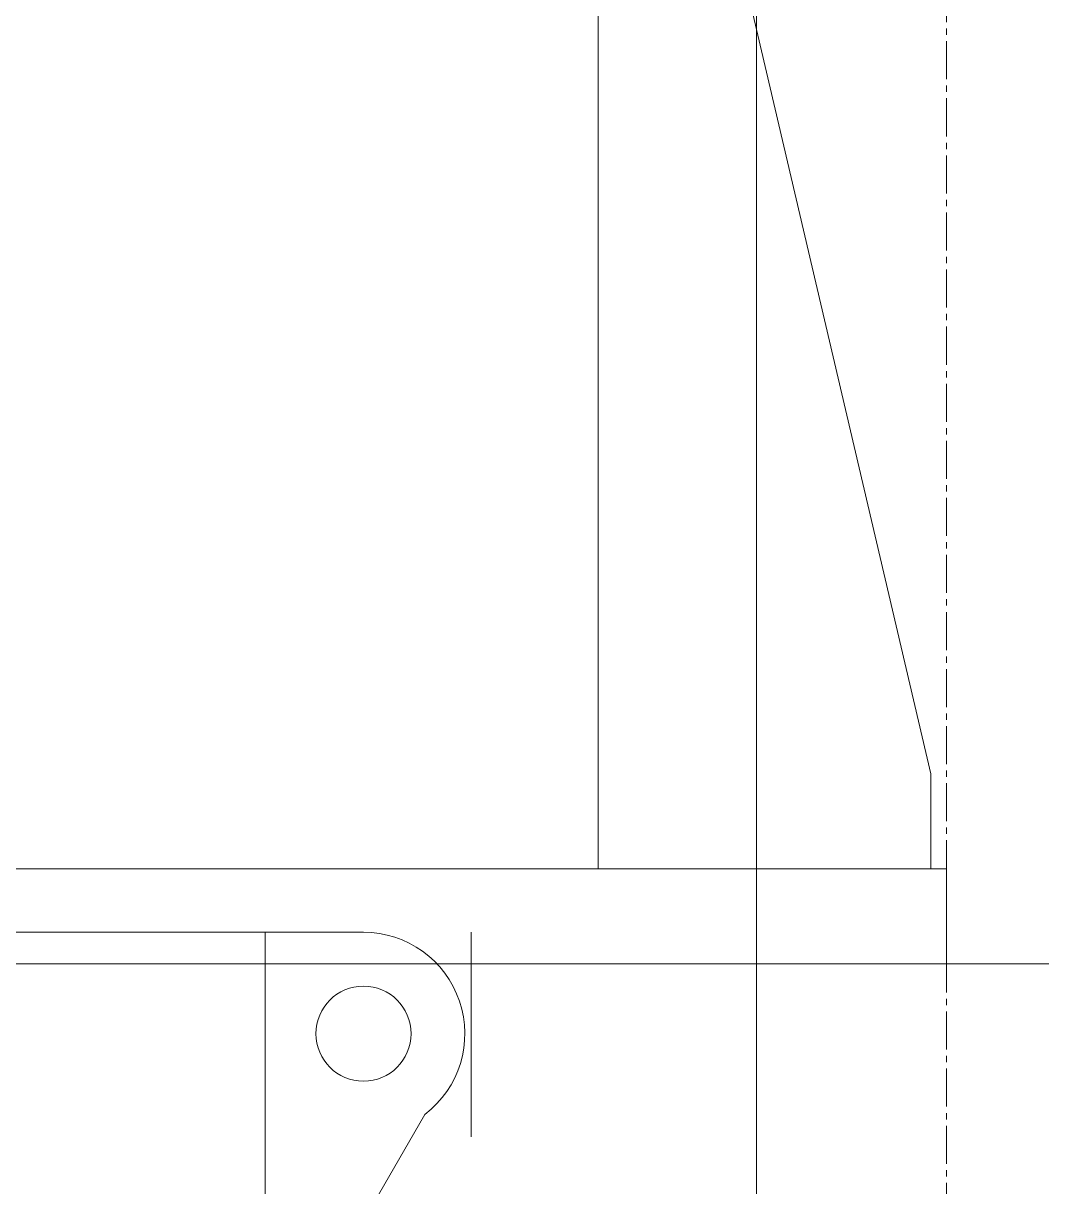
# Model space of a CAD drawing. Header units: millimetres. Extents: x -50460 to 50460, y -35640 to 35640.
# Drawn here: x -33186.1 to -32864.7, y 21084.2 to 21451.1 of the extents above; entities that cross this region are included whole.
import ezdxf

# ---------------------------------------------------------------- set-up
doc = ezdxf.new("R2010")
doc.units = ezdxf.units.MM
doc.linetypes.add('点画线', pattern=[18, 12, -2, 2, -2])
for name, color, linetype, lineweight in [('CONV', 4, 'Continuous', 18), ('EB0', 7, 'Continuous', 15), ('EB0_1', 7, 'Continuous', 15), ('RackFrame', 5, 'Continuous', 18), ('中心线层', 1, '点画线', 18), ('实线', 7, 'Continuous', 15), ('尺寸线层', 4, 'Continuous', 18)]:
    doc.layers.add(name, color=color, linetype=linetype, lineweight=lineweight)

# ---------------------------------------------------------------- blocks, each defined once
blk = doc.blocks.new('*X2')
at = {"layer": 'CONV'}
for p, q in [((5366, 700), (2965, 700)), ((5335, 555), (5335, 700)), ((5400, 635.52), (5400, 700)), ((5385.37, 642.57), (5364.85, 607.02))]:
    blk.add_line(p, q, dxfattribs=at)
blk.add_circle((5366, 668.02), 15, dxfattribs=at)
blk.add_arc((5366, 668.02), 31.98, 307.2843, 90, dxfattribs=at)
blk = doc.blocks.new('*X810')
at = {"layer": 'EB0_1'}
blk.add_line((2940, 130), (2010, 130), dxfattribs=at)
blk = doc.blocks.new('*X805')
at = {"layer": 'EB0'}
for p, q in [((-300, 407.51), (-300, 6477.5)), ((-270, 757.51), (-195, 437.51)), ((-195, 407.5), (-195, 437.51)), ((-650, 407.5), (-190, 407.5)), ((-190, 377.5), (-190, 407.5)), ((-210, 377.5), (-650, 377.5))]:
    blk.add_line(p, q, dxfattribs=at)
at = {"layer": '尺寸线层'}
blk.add_blockref('*X810', (-2660, 247.5), dxfattribs=at)

msp = doc.modelspace()

# ---------------------------------------------------------------- linework, layer by layer
at = {"layer": 'RackFrame'}
msp.add_line((-32954.742, 20464.445), (-32954.742, 27714.445), dxfattribs=at)
at = {"layer": '中心线层'}
msp.add_line((-32894.742, 20461.445), (-32894.742, 27717.445), dxfattribs=at)

# ---------------------------------------------------------------- block references
at = {"layer": '实线'}
msp.add_blockref('*X2', (-38444.742, 20464.445), dxfattribs=at)

# ---------------------------------------------------------------- next in the draw order: block references
at = {"layer": '尺寸线层'}
msp.add_blockref('*X805', (-32704.742, 20776.945), dxfattribs=at)

doc.saveas('drawing.dxf')
